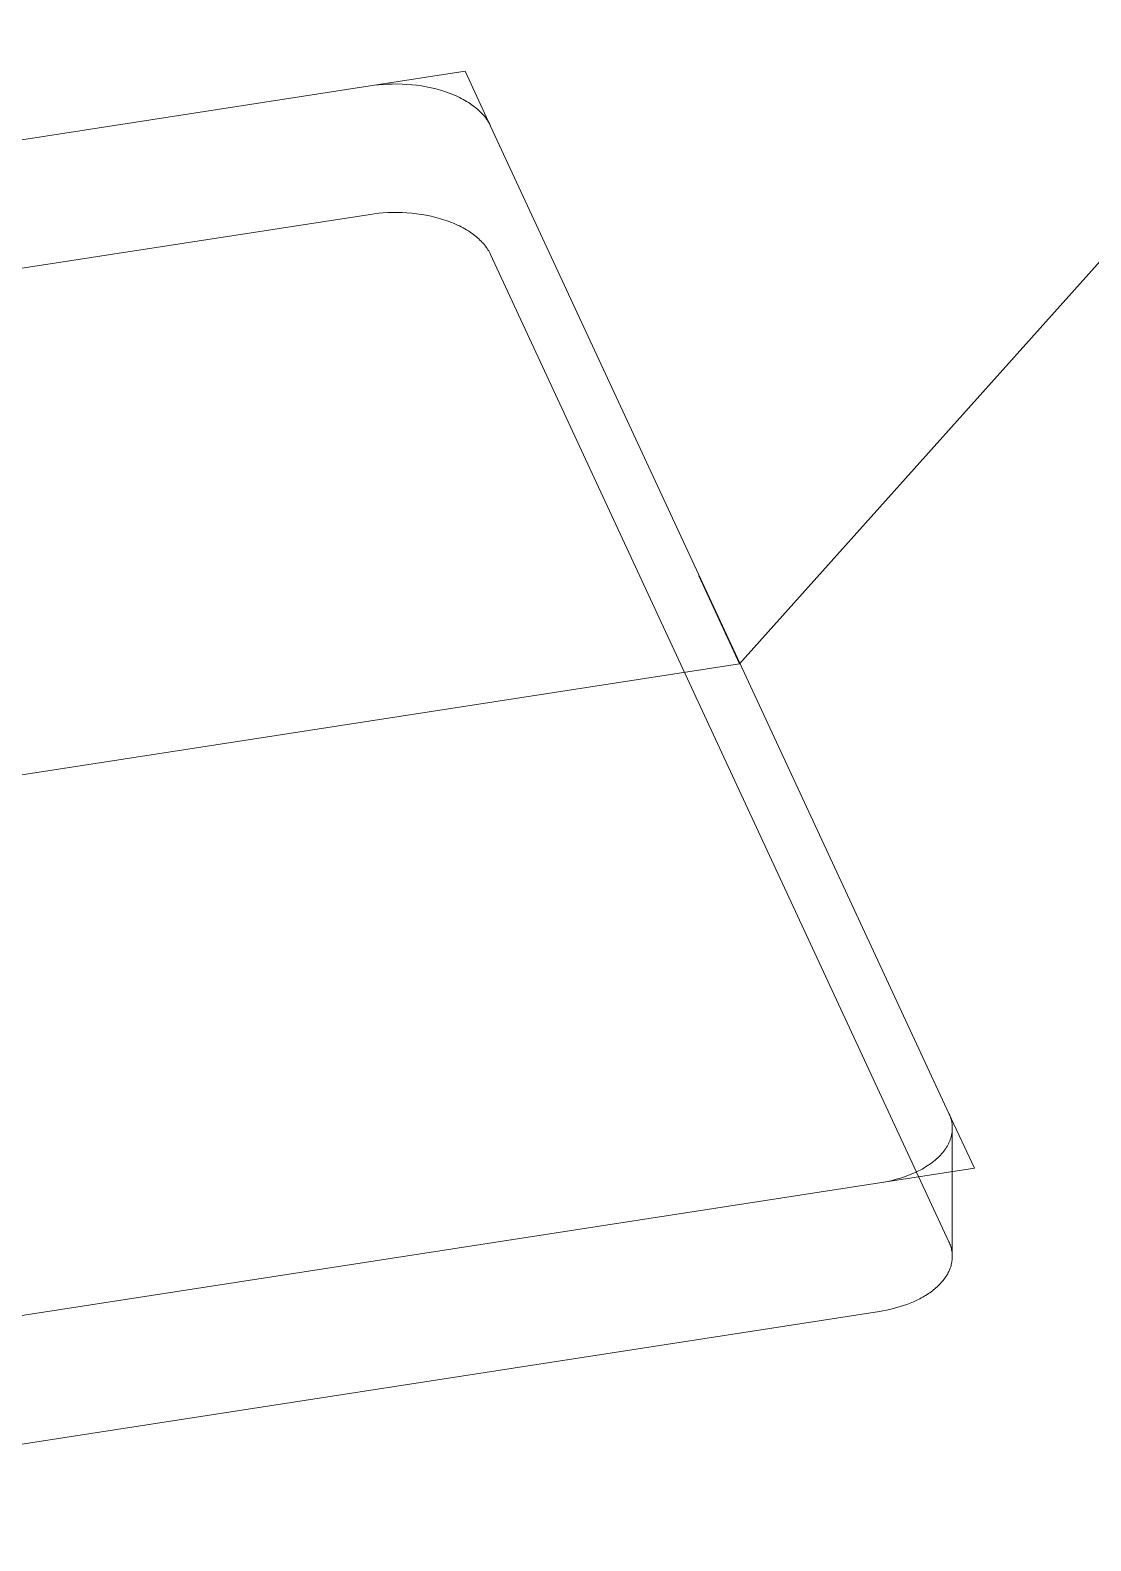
# Model space of a CAD drawing. Header units: inches. Extents: x -4 to 200, y 0 to 129.
# Drawn here: x 180.209 to 182.102, y 90.487 to 93.184 of the extents above; entities that cross this region are included whole.
import ezdxf

# ---------------------------------------------------------------- set-up
doc = ezdxf.new("R2010")
doc.units = ezdxf.units.IN
doc.layers.add('ZANO_R', color=7, linetype='Continuous', lineweight=0)

msp = doc.modelspace()

# ---------------------------------------------------------------- linework, layer by layer
at = {"layer": 'ZANO_R'}
for p, q in [((185.06648, 96.06485), (181.47487, 92.05275)), ((180.98516, 93.11066), (180.81552, 93.08441)), ((181.03061, 93.01272), (180.98516, 93.11066)), ((172.14549, 91.74316), (180.81552, 93.08441)), ((180.81552, 93.08441), (180.82313, 93.08549)), ((180.82313, 93.08549), (180.83095, 93.08638)), ((180.83095, 93.08638), (180.83896, 93.08707)), ((180.83896, 93.08707), (180.84715, 93.08755)), ((180.84715, 93.08755), (180.85549, 93.08782)), ((180.85549, 93.08782), (180.86395, 93.08786)), ((180.86395, 93.08786), (180.87252, 93.08765)), ((180.87252, 93.08765), (180.88116, 93.0872)), ((180.88116, 93.0872), (180.88983, 93.08649)), ((180.88983, 93.08649), (180.89851, 93.08553)), ((180.89851, 93.08553), (180.90717, 93.0843)), ((180.90717, 93.0843), (180.91576, 93.08281)), ((180.91576, 93.08281), (180.92425, 93.08106)), ((180.92425, 93.08106), (180.93261, 93.07905)), ((180.93261, 93.07905), (180.9408, 93.07679)), ((180.9408, 93.07679), (180.94482, 93.07557)), ((180.94482, 93.07557), (180.94879, 93.07429)), ((180.94879, 93.07429), (180.95269, 93.07294)), ((180.95269, 93.07294), (180.95654, 93.07154)), ((180.95654, 93.07154), (180.96032, 93.07009)), ((180.96032, 93.07009), (180.96402, 93.06858)), ((180.96402, 93.06858), (180.96766, 93.06702)), ((180.96766, 93.06702), (180.97122, 93.06541)), ((180.97122, 93.06541), (180.97469, 93.06374)), ((180.97469, 93.06374), (180.97809, 93.06203)), ((180.97809, 93.06203), (180.9814, 93.06028)), ((180.9814, 93.06028), (180.98462, 93.05848)), ((180.98462, 93.05848), (180.98775, 93.05665)), ((180.98775, 93.05665), (180.99078, 93.05477)), ((180.99078, 93.05477), (180.99373, 93.05286)), ((180.99373, 93.05286), (180.99657, 93.05091)), ((180.99657, 93.05091), (180.99932, 93.04893)), ((180.99932, 93.04893), (181.00197, 93.04693)), ((181.00197, 93.04693), (181.00452, 93.04489)), ((181.00452, 93.04489), (181.00697, 93.04284)), ((181.00697, 93.04284), (181.00931, 93.04075)), ((181.00931, 93.04075), (181.01156, 93.03865)), ((181.01156, 93.03865), (181.0137, 93.03654)), ((181.0137, 93.03654), (181.01574, 93.0344)), ((181.01574, 93.0344), (181.01767, 93.03226)), ((181.01767, 93.03226), (181.01951, 93.0301)), ((181.01951, 93.0301), (181.02124, 93.02794)), ((181.02124, 93.02794), (181.02287, 93.02577)), ((181.02287, 93.02577), (181.02441, 93.02359)), ((181.02441, 93.02359), (181.02584, 93.02141)), ((181.02584, 93.02141), (181.02718, 93.01924)), ((181.02718, 93.01924), (181.02842, 93.01706)), ((181.02842, 93.01706), (181.02956, 93.01489)), ((181.02956, 93.01489), (181.03061, 93.01272)), ((181.03061, 93.01272), (181.4757, 92.05368)), ((172.14549, 91.51373), (180.81552, 92.85499)), ((180.81552, 92.85499), (180.82313, 92.85606)), ((180.82313, 92.85606), (180.83095, 92.85695)), ((180.83095, 92.85695), (180.83896, 92.85764)), ((180.83896, 92.85764), (180.84715, 92.85813)), ((180.84715, 92.85813), (180.85549, 92.85839)), ((180.85549, 92.85839), (180.86395, 92.85843)), ((180.86395, 92.85843), (180.87252, 92.85822)), ((180.87252, 92.85822), (180.88116, 92.85777)), ((180.88116, 92.85777), (180.88983, 92.85707)), ((180.88983, 92.85707), (180.89851, 92.8561)), ((180.89851, 92.8561), (180.90717, 92.85487)), ((180.90717, 92.85487), (180.91576, 92.85338)), ((180.91576, 92.85338), (180.92425, 92.85163)), ((180.92425, 92.85163), (180.93261, 92.84963)), ((180.93261, 92.84963), (180.9408, 92.84736)), ((180.9408, 92.84736), (180.94482, 92.84614)), ((180.94482, 92.84614), (180.94879, 92.84486)), ((180.94879, 92.84486), (180.95269, 92.84352)), ((180.95269, 92.84352), (180.95654, 92.84212)), ((180.95654, 92.84212), (180.96032, 92.84066)), ((180.96032, 92.84066), (180.96402, 92.83915)), ((180.96402, 92.83915), (180.96766, 92.83759)), ((180.96766, 92.83759), (180.97122, 92.83598)), ((180.97122, 92.83598), (180.97469, 92.83432)), ((180.97469, 92.83432), (180.97809, 92.83261)), ((180.97809, 92.83261), (180.9814, 92.83085)), ((180.9814, 92.83085), (180.98462, 92.82906)), ((180.98462, 92.82906), (180.98775, 92.82722)), ((180.98775, 92.82722), (180.99078, 92.82534)), ((180.99078, 92.82534), (180.99373, 92.82343)), ((180.99373, 92.82343), (180.99657, 92.82149)), ((180.99657, 92.82149), (180.99932, 92.81951)), ((180.99932, 92.81951), (181.00197, 92.8175)), ((181.00197, 92.8175), (181.00452, 92.81547)), ((181.00452, 92.81547), (181.00697, 92.81341)), ((181.00697, 92.81341), (181.00931, 92.81133)), ((181.00931, 92.81133), (181.01156, 92.80923)), ((181.01156, 92.80923), (181.0137, 92.80711)), ((181.0137, 92.80711), (181.01574, 92.80498)), ((181.01574, 92.80498), (181.01767, 92.80283)), ((181.01767, 92.80283), (181.01951, 92.80068)), ((181.01951, 92.80068), (181.02124, 92.79851)), ((181.02124, 92.79851), (181.02287, 92.79634)), ((181.02287, 92.79634), (181.02441, 92.79416)), ((181.02441, 92.79416), (181.02584, 92.79199)), ((181.02584, 92.79199), (181.02718, 92.78981)), ((181.02718, 92.78981), (181.02842, 92.78763)), ((181.02842, 92.78763), (181.02956, 92.78546)), ((181.02956, 92.78546), (181.03061, 92.78329)), ((181.03061, 92.78329), (181.84877, 91.02041)), ((181.47487, 92.05275), (181.40214, 92.20945)), ((181.47487, 92.05275), (171.63614, 90.53069)), ((181.4757, 92.05368), (181.84877, 91.24983)), ((181.84877, 91.24983), (181.84974, 91.24765)), ((181.89422, 91.1519), (181.84877, 91.24983)), ((181.84974, 91.24765), (181.85019, 91.24655)), ((181.85019, 91.24655), (181.85063, 91.24544)), ((181.85063, 91.24544), (181.85104, 91.24432)), ((181.85104, 91.24432), (181.85144, 91.2432)), ((181.85144, 91.2432), (181.85181, 91.24207)), ((181.85181, 91.24207), (181.85217, 91.24093)), ((181.85217, 91.24093), (181.8525, 91.23978)), ((181.8525, 91.23978), (181.85281, 91.23863)), ((181.85281, 91.23863), (181.8531, 91.23747)), ((181.8531, 91.23747), (181.85337, 91.2363)), ((181.85337, 91.2363), (181.85361, 91.23513)), ((181.85361, 91.23513), (181.85383, 91.23395)), ((181.85383, 91.23395), (181.85403, 91.23277)), ((181.85403, 91.23277), (181.85421, 91.23157)), ((181.85421, 91.23157), (181.85436, 91.23038)), ((181.85436, 91.23038), (181.85449, 91.22918)), ((181.85449, 91.22918), (181.85459, 91.22797)), ((181.85459, 91.22797), (181.85467, 91.22676)), ((181.85467, 91.22676), (181.85472, 91.22554)), ((181.85473, 91.22187), (181.85468, 91.22064)), ((181.85472, 91.22554), (181.85475, 91.22432)), ((181.85475, 91.2231), (181.85473, 91.22187)), ((181.85475, 91.22432), (181.85475, 91.2231)), ((181.85475, 91.22187), (181.85475, 90.99417)), ((181.84797, 91.19568), (181.84734, 91.19444)), ((181.84857, 91.19692), (181.84797, 91.19568)), ((181.84914, 91.19817), (181.84857, 91.19692)), ((181.84969, 91.19942), (181.84914, 91.19817)), ((181.85021, 91.20067), (181.84969, 91.19942)), ((181.85069, 91.20192), (181.85021, 91.20067)), ((181.85115, 91.20317), (181.85069, 91.20192)), ((181.85159, 91.20443), (181.85115, 91.20317)), ((181.85199, 91.20568), (181.85159, 91.20443)), ((181.85237, 91.20693), (181.85199, 91.20568)), ((181.85271, 91.20819), (181.85237, 91.20693)), ((181.85303, 91.20944), (181.85271, 91.20819)), ((181.85333, 91.21069), (181.85303, 91.20944)), ((181.85359, 91.21194), (181.85333, 91.21069)), ((181.85383, 91.21319), (181.85359, 91.21194)), ((181.85404, 91.21444), (181.85383, 91.21319)), ((181.85422, 91.21568), (181.85404, 91.21444)), ((181.85437, 91.21693), (181.85422, 91.21568)), ((181.8545, 91.21817), (181.85437, 91.21693)), ((181.8546, 91.21941), (181.8545, 91.21817)), ((181.85468, 91.22064), (181.8546, 91.21941)), ((181.82648, 91.16842), (181.82396, 91.16624)), ((181.8289, 91.17064), (181.82648, 91.16842)), ((181.83122, 91.17289), (181.8289, 91.17064)), ((181.83345, 91.17518), (181.83122, 91.17289)), ((181.83556, 91.17751), (181.83345, 91.17518)), ((181.83758, 91.17986), (181.83556, 91.17751)), ((181.83948, 91.18223), (181.83758, 91.17986)), ((181.84127, 91.18464), (181.83948, 91.18223)), ((181.84213, 91.18585), (181.84127, 91.18464)), ((181.84296, 91.18706), (181.84213, 91.18585)), ((181.84376, 91.18828), (181.84296, 91.18706)), ((181.84453, 91.1895), (181.84376, 91.18828)), ((181.84527, 91.19073), (181.84453, 91.1895)), ((181.84599, 91.19196), (181.84527, 91.19073)), ((181.84668, 91.1932), (181.84599, 91.19196)), ((181.84734, 91.19444), (181.84668, 91.1932)), ((181.72459, 91.12565), (181.89422, 91.1519)), ((181.78032, 91.14072), (181.77675, 91.1393)), ((181.78384, 91.14219), (181.78032, 91.14072)), ((181.78731, 91.14372), (181.78384, 91.14219)), ((181.79074, 91.14531), (181.78731, 91.14372)), ((181.79411, 91.14695), (181.79074, 91.14531)), ((181.79742, 91.14865), (181.79411, 91.14695)), ((181.80067, 91.1504), (181.79742, 91.14865)), ((181.80385, 91.15221), (181.80067, 91.1504)), ((181.80697, 91.15407), (181.80385, 91.15221)), ((181.81, 91.15598), (181.80697, 91.15407)), ((181.81296, 91.15794), (181.81, 91.15598)), ((181.81584, 91.15995), (181.81296, 91.15794)), ((181.81864, 91.162), (181.81584, 91.15995)), ((181.82134, 91.1641), (181.81864, 91.162)), ((181.82396, 91.16624), (181.82134, 91.1641)), ((181.72459, 91.12565), (173.05466, 89.78441)), ((181.73211, 91.12692), (181.72459, 91.12565)), ((181.73965, 91.12841), (181.73211, 91.12692)), ((181.74719, 91.13012), (181.73965, 91.12841)), ((181.7547, 91.13206), (181.74719, 91.13012)), ((181.76215, 91.13424), (181.7547, 91.13206)), ((181.76951, 91.13665), (181.76215, 91.13424)), ((181.77675, 91.1393), (181.76951, 91.13665)), ((181.84877, 91.02041), (181.84966, 91.01842)), ((181.84966, 91.01842), (181.85049, 91.01641)), ((181.85049, 91.01641), (181.85125, 91.01436)), ((181.85125, 91.01436), (181.85193, 91.0123)), ((181.85193, 91.0123), (181.85254, 91.01021)), ((181.85254, 91.01021), (181.85308, 91.0081)), ((181.85308, 91.0081), (181.85355, 91.00597)), ((181.85355, 91.00597), (181.85394, 91.00383)), ((181.85299, 90.97985), (181.85245, 90.97779)), ((181.85347, 90.98191), (181.85299, 90.97985)), ((181.85386, 90.98397), (181.85347, 90.98191)), ((181.85419, 90.98602), (181.85386, 90.98397)), ((181.85394, 91.00383), (181.85426, 91.00167)), ((181.85444, 90.98807), (181.85419, 90.98602)), ((181.85426, 91.00167), (181.8545, 90.99951)), ((181.85461, 90.99011), (181.85444, 90.98807)), ((181.8545, 90.99951), (181.85467, 90.99733)), ((181.85472, 90.99214), (181.85461, 90.99011)), ((181.85475, 90.99417), (181.85472, 90.99214)), ((181.8399, 90.95336), (181.83837, 90.9514)), ((181.84137, 90.95534), (181.8399, 90.95336)), ((181.84276, 90.95734), (181.84137, 90.95534)), ((181.84407, 90.95935), (181.84276, 90.95734)), ((181.84531, 90.96137), (181.84407, 90.95935)), ((181.84647, 90.9634), (181.84531, 90.96137)), ((181.84756, 90.96544), (181.84647, 90.9634)), ((181.84856, 90.96749), (181.84756, 90.96544)), ((181.84949, 90.96954), (181.84856, 90.96749)), ((181.85035, 90.9716), (181.84949, 90.96954)), ((181.85112, 90.97366), (181.85035, 90.9716)), ((181.85182, 90.97572), (181.85112, 90.97366)), ((181.85245, 90.97779), (181.85182, 90.97572)), ((181.80714, 90.92475), (181.80459, 90.92321)), ((181.80964, 90.92632), (181.80714, 90.92475)), ((181.81209, 90.92792), (181.80964, 90.92632)), ((181.81449, 90.92956), (181.81209, 90.92792)), ((181.81683, 90.93123), (181.81449, 90.92956)), ((181.81911, 90.93293), (181.81683, 90.93123)), ((181.82133, 90.93467), (181.81911, 90.93293)), ((181.82349, 90.93642), (181.82133, 90.93467)), ((181.82559, 90.93821), (181.82349, 90.93642)), ((181.82762, 90.94003), (181.82559, 90.93821)), ((181.82959, 90.94187), (181.82762, 90.94003)), ((181.83148, 90.94373), (181.82959, 90.94187)), ((181.83331, 90.94562), (181.83148, 90.94373)), ((181.83507, 90.94752), (181.83331, 90.94562)), ((181.83675, 90.94945), (181.83507, 90.94752)), ((181.83837, 90.9514), (181.83675, 90.94945)), ((181.73698, 90.89843), (181.73078, 90.89725)), ((181.74319, 90.89976), (181.73698, 90.89843)), ((181.7494, 90.90124), (181.74319, 90.89976)), ((181.75557, 90.90288), (181.7494, 90.90124)), ((181.76171, 90.90468), (181.75557, 90.90288)), ((181.76778, 90.90664), (181.76171, 90.90468)), ((181.77378, 90.90876), (181.76778, 90.90664)), ((181.77968, 90.91104), (181.77378, 90.90876)), ((181.78547, 90.91347), (181.77968, 90.91104)), ((181.79113, 90.91607), (181.78547, 90.91347)), ((181.79664, 90.91881), (181.79113, 90.91607)), ((181.79933, 90.92024), (181.79664, 90.91881)), ((181.80198, 90.92171), (181.79933, 90.92024)), ((181.80459, 90.92321), (181.80198, 90.92171)), ((181.72459, 90.89623), (173.05466, 89.55498)), ((181.73078, 90.89725), (181.72459, 90.89623))]:
    msp.add_line(p, q, dxfattribs=at)

doc.saveas('drawing.dxf')
